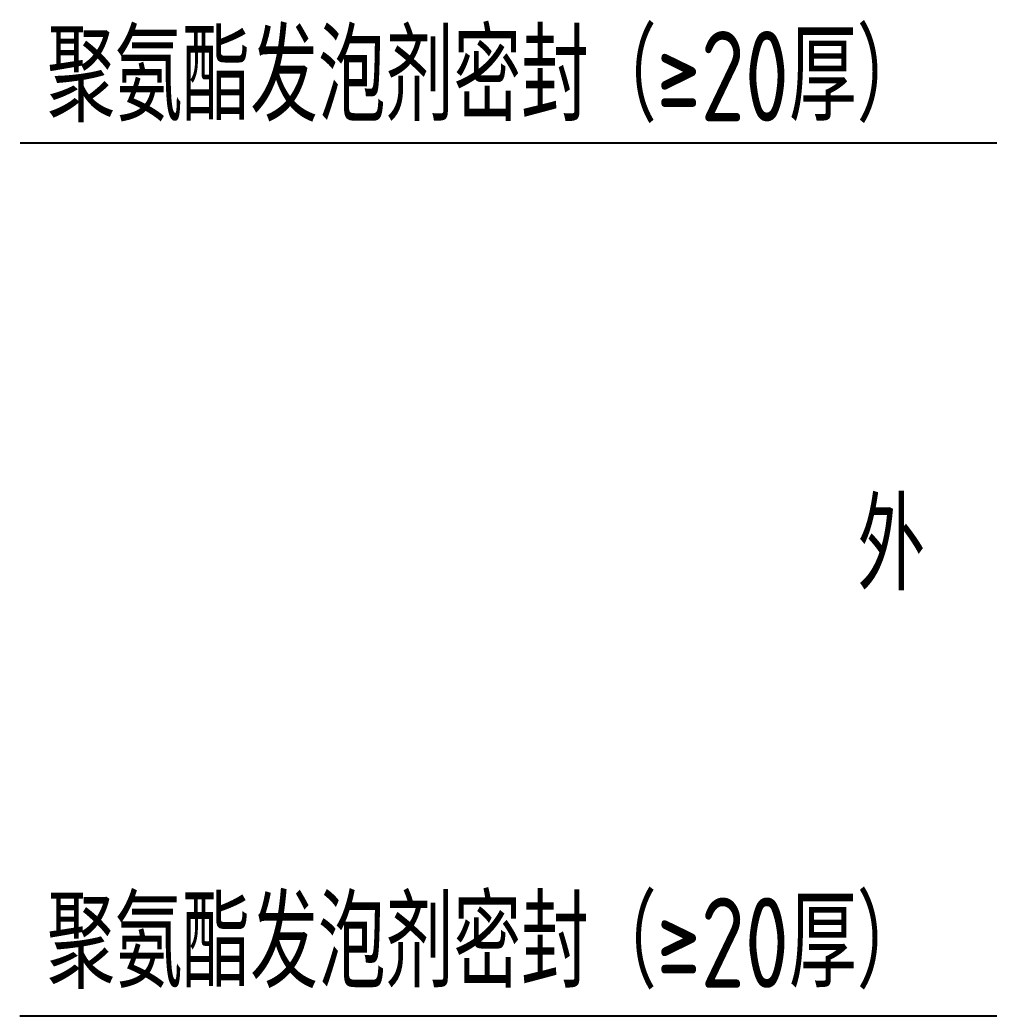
# Model space of a CAD drawing. Extents: x 1738711 to 2346805, y 1189731 to 2516152.
# Drawn here: x 2228173 to 2231741, y 2380011 to 2383679 of the extents above; entities that cross this region are included whole.
import ezdxf

# ---------------------------------------------------------------- set-up
doc = ezdxf.new("R2010")
doc.units = 0
doc.header["$LTSCALE"] = 1000
doc.header["$MEASUREMENT"] = 0
doc.layers.add('DIM_LEAD', color=3, linetype='Continuous')
doc.styles.add('TSSD_Dimension', font='tssdeng.shx', dxfattribs={"width": 0.7, "bigfont": 'Hztxt.shx'})

msp = doc.modelspace()

# ---------------------------------------------------------------- linework, layer by layer
at = {"layer": 'DIM_LEAD'}
for p, q in [((2232935.8, 2383225.7, -6.5), (2228173.4, 2383225.7, -6.5)), ((2232897.8, 2380011.5, -6.5), (2228172.8, 2380011.5, -6.5))]:
    msp.add_line(p, q, dxfattribs=at)

# ---------------------------------------------------------------- texts
at = {"style": 'TSSD_Dimension', "width": 0.75}
for s, p in [('聚氨酯发泡剂密封（≥20厚）', (2228272.6, 2383305.7, -6.5)), ('外', (2231256.1, 2381578.3, -6.5)), ('聚氨酯发泡剂密封（≥20厚）', (2228272.6, 2380115.5, -6.5))]:
    msp.add_text(s, height=332.5, dxfattribs=at).set_placement(p)

doc.saveas('drawing.dxf')
